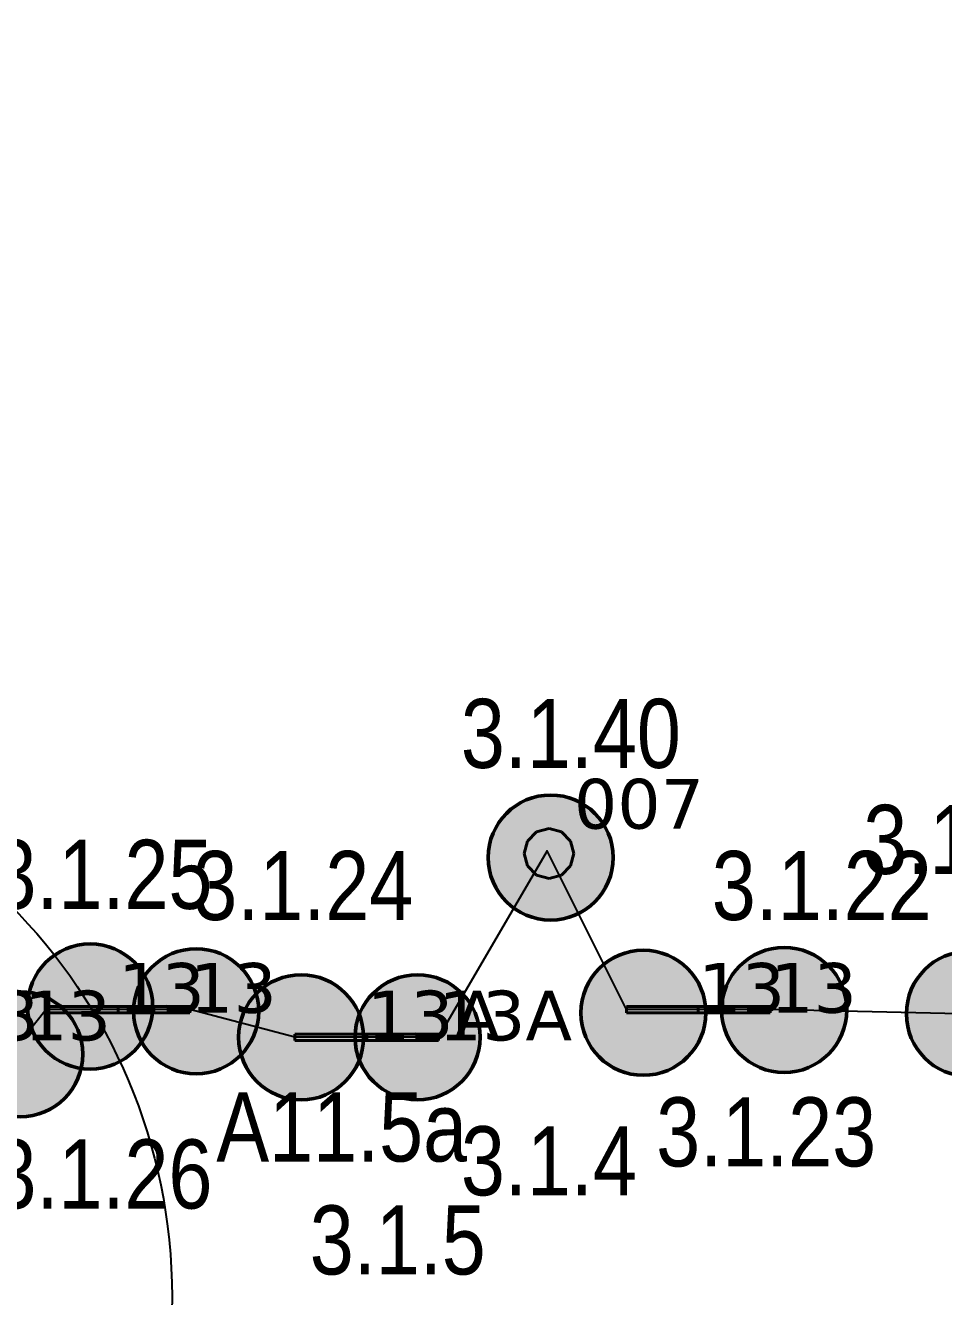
# Model space of a CAD drawing. Header units: millimetres. Extents: x -243740 to 150609, y -473655 to -165121.
# Drawn here: x -222435 to -219112, y -375378 to -370779 of the extents above; entities that cross this region are included whole.
import ezdxf
from ezdxf.enums import TextEntityAlignment as Align

# ---------------------------------------------------------------- set-up
doc = ezdxf.new("R2010")
doc.units = ezdxf.units.MM
doc.layers.add('_Гр.ЩД-1А.5.9.I2.1', color=6, linetype='Continuous')
for name, color, linetype, lineweight in [('_освещение_dali', 3, 'Continuous', 50), ('DLX_FL2_LUM 34', 5, 'Continuous', 40), ('DLX_FL2_LUM 7', 5, 'Continuous', 40), ('Аварийное_овещение', 1, 'Continuous', 30)]:
    doc.layers.add(name, color=color, linetype=linetype, lineweight=lineweight)
doc.layers.add('DLX_FL2_LUM 10', color=7, linetype='Continuous', lineweight=40, true_color=0xfb1804)
doc.styles.add('Arial Narrow_6', font='ARIALN.TTF', dxfattribs={"height": 193.245432})
doc.styles.get("Standard").update_dxf_attribs({"font": 'ARIALN.TTF'})
doc.styles.add('TableTextStyle', font='')
doc.styles.get('TableTextStyle').set_extended_font_data('VERDANA.TTF')
doc.linetypes.add('Truba', pattern='A,3e-05,[4,MSH_7,S=1,R=0,X=0,Y=0],-3.022072', length=3.022102)

# ---------------------------------------------------------------- blocks, each defined once
blk = doc.blocks.new('A$C453ecf4b')
at = {"layer": 'Аварийное_овещение', "lineweight": 40, "style": 'Arial Narrow_6'}
blk.add_text('А11.5а', height=250, dxfattribs=at).set_placement((12896, 22547.5))
blk = doc.blocks.new('dgdg')
at = {"layer": 'DLX_FL2_LUM 10'}
for points in [[(13180.5, 23008.2, 0), (13440.5, 23008.2, 0)], [(13440.5, 23008.2, 0), (13180.5, 23008.2, 0)], [(13180.5, 23008.2, 0), (13180.5, 23008.2, 0)], [(13180.5, 22985.7, 0), (13180.5, 23008.2, 0)], [(13180.5, 23008.2, 0), (13180.5, 23008.2, 0)], [(13180.5, 23008.2, 0), (13180.5, 22985.7, 0)], [(13440.5, 23008.2, 0), (13180.5, 23008.2, 0)], [(13180.5, 23008.2, 0), (13180.5, 22985.7, 0)], [(13180.5, 23008.2, 0), (13440.5, 23008.2, 0)], [(13180.5, 22985.7, 0), (13180.5, 23008.2, 0)], [(13440.5, 23008.2, 0), (13440.5, 23008.2, 0)], [(13440.5, 23008.2, 0), (13440.5, 22985.7, 0)], [(13440.5, 22985.7, 0), (13440.5, 23008.2, 0)], [(13440.5, 23008.2, 0), (13440.5, 23008.2, 0)], [(13440.5, 22985.7, 0), (13440.5, 23008.2, 0)], [(13440.5, 23008.2, 0), (13440.5, 22985.7, 0)], [(13440.5, 23008.2, 0), (13700.5, 23008.2, 0)], [(13700.5, 23008.2, 0), (13440.5, 23008.2, 0)], [(13440.5, 23008.2, 0), (13440.5, 23008.2, 0)], [(13440.5, 22985.7, 0), (13440.5, 23008.2, 0)], [(13440.5, 23008.2, 0), (13440.5, 23008.2, 0)], [(13440.5, 23008.2, 0), (13440.5, 22985.7, 0)], [(13700.5, 23008.2, 0), (13440.5, 23008.2, 0)], [(13440.5, 23008.2, 0), (13440.5, 22985.7, 0)], [(13440.5, 23008.2, 0), (13700.5, 23008.2, 0)], [(13440.5, 22985.7, 0), (13440.5, 23008.2, 0)], [(13700.5, 23008.2, 0), (13700.5, 23008.2, 0)], [(13700.5, 23008.2, 0), (13700.5, 22985.7, 0)], [(13700.5, 22985.7, 0), (13700.5, 23008.2, 0)], [(13700.5, 23008.2, 0), (13700.5, 23008.2, 0)], [(13700.5, 22985.7, 0), (13700.5, 23008.2, 0)], [(13700.5, 23008.2, 0), (13700.5, 22985.7, 0)], [(13440.5, 22985.7, 0), (13180.5, 22985.7, 0)], [(13180.5, 22985.7, 0), (13180.5, 22985.7, 0)], [(13180.5, 22985.7, 0), (13440.5, 22985.7, 0)], [(13180.5, 22985.7, 0), (13180.5, 22985.7, 0)], [(13180.5, 22985.7, 0), (13440.5, 22985.7, 0)], [(13440.5, 22985.7, 0), (13180.5, 22985.7, 0)], [(13440.5, 22985.7, 0), (13440.5, 22985.7, 0)], [(13440.5, 22985.7, 0), (13440.5, 22985.7, 0)], [(13700.5, 22985.7, 0), (13440.5, 22985.7, 0)], [(13440.5, 22985.7, 0), (13440.5, 22985.7, 0)], [(13440.5, 22985.7, 0), (13700.5, 22985.7, 0)], [(13440.5, 22985.7, 0), (13440.5, 22985.7, 0)], [(13440.5, 22985.7, 0), (13700.5, 22985.7, 0)], [(13700.5, 22985.7, 0), (13440.5, 22985.7, 0)], [(13700.5, 22985.7, 0), (13700.5, 22985.7, 0)], [(13700.5, 22985.7, 0), (13700.5, 22985.7, 0)]]:
    blk.add_polyline3d(points, dxfattribs=at)
at = {"layer": 'DLX_FL2_LUM 34'}
for points in [[(14022.2, 23707, 0), (14055.1, 23740, 0)], [(14055.1, 23740, 0), (14022.2, 23707, 0)], [(14055.1, 23740, 0), (14022.2, 23707, 0)], [(14022.2, 23707, 0), (14055.1, 23740, 0)], [(14055.1, 23740, 0), (14100.1, 23752, 0)], [(14100.1, 23752, 0), (14055.1, 23740, 0)], [(14100.1, 23752, 0), (14055.1, 23740, 0)], [(14055.1, 23740, 0), (14100.1, 23752, 0)], [(14055.1, 23740, 0), (14055.1, 23740, 0)], [(14055.1, 23740, 0), (14055.1, 23740, 0)], [(14100.1, 23752, 0), (14100.1, 23752, 0)], [(14100.1, 23752, 0), (14145.1, 23740, 0)], [(14145.1, 23740, 0), (14100.1, 23752, 0)], [(14100.1, 23752, 0), (14100.1, 23752, 0)], [(14145.1, 23740, 0), (14100.1, 23752, 0)], [(14100.1, 23752, 0), (14145.1, 23740, 0)], [(14145.1, 23740, 0), (14145.1, 23740, 0)], [(14145.1, 23740, 0), (14178, 23707, 0)], [(14178, 23707, 0), (14145.1, 23740, 0)], [(14145.1, 23740, 0), (14145.1, 23740, 0)], [(14178, 23707, 0), (14145.1, 23740, 0)], [(14145.1, 23740, 0), (14178, 23707, 0)], [(14010.1, 23662, 0), (14022.2, 23707, 0)], [(14022.2, 23707, 0), (14010.1, 23662, 0)], [(14022.2, 23707, 0), (14010.1, 23662, 0)], [(14010.1, 23662, 0), (14022.2, 23707, 0)], [(14022.2, 23707, 0), (14022.2, 23707, 0)], [(14022.2, 23707, 0), (14022.2, 23707, 0)], [(14178, 23707, 0), (14178, 23707, 0)], [(14178, 23707, 0), (14190.1, 23662, 0)], [(14190.1, 23662, 0), (14178, 23707, 0)], [(14178, 23707, 0), (14178, 23707, 0)], [(14190.1, 23662, 0), (14178, 23707, 0)], [(14178, 23707, 0), (14190.1, 23662, 0)], [(14022.2, 23617, 0), (14010.1, 23662, 0)], [(14010.1, 23662, 0), (14010.1, 23662, 0)], [(14010.1, 23662, 0), (14022.2, 23617, 0)], [(14010.1, 23662, 0), (14010.1, 23662, 0)], [(14010.1, 23662, 0), (14022.2, 23617, 0)], [(14022.2, 23617, 0), (14010.1, 23662, 0)], [(14190.1, 23662, 0), (14178, 23617, 0)], [(14178, 23617, 0), (14190.1, 23662, 0)], [(14178, 23617, 0), (14190.1, 23662, 0)], [(14190.1, 23662, 0), (14178, 23617, 0)], [(14190.1, 23662, 0), (14190.1, 23662, 0)], [(14190.1, 23662, 0), (14190.1, 23662, 0)], [(14055.1, 23584.1, 0), (14022.2, 23617, 0)], [(14022.2, 23617, 0), (14022.2, 23617, 0)], [(14022.2, 23617, 0), (14055.1, 23584.1, 0)], [(14022.2, 23617, 0), (14022.2, 23617, 0)], [(14022.2, 23617, 0), (14055.1, 23584.1, 0)], [(14055.1, 23584.1, 0), (14022.2, 23617, 0)], [(14178, 23617, 0), (14145.1, 23584.1, 0)], [(14145.1, 23584.1, 0), (14178, 23617, 0)], [(14145.1, 23584.1, 0), (14178, 23617, 0)], [(14178, 23617, 0), (14145.1, 23584.1, 0)], [(14178, 23617, 0), (14178, 23617, 0)], [(14178, 23617, 0), (14178, 23617, 0)], [(14100.1, 23572, 0), (14055.1, 23584.1, 0)], [(14055.1, 23584.1, 0), (14055.1, 23584.1, 0)], [(14055.1, 23584.1, 0), (14100.1, 23572, 0)], [(14055.1, 23584.1, 0), (14055.1, 23584.1, 0)], [(14055.1, 23584.1, 0), (14100.1, 23572, 0)], [(14100.1, 23572, 0), (14055.1, 23584.1, 0)], [(14145.1, 23584.1, 0), (14100.1, 23572, 0)], [(14100.1, 23572, 0), (14145.1, 23584.1, 0)], [(14100.1, 23572, 0), (14145.1, 23584.1, 0)], [(14145.1, 23584.1, 0), (14100.1, 23572, 0)], [(14100.1, 23572, 0), (14100.1, 23572, 0)], [(14100.1, 23572, 0), (14100.1, 23572, 0)], [(14145.1, 23584.1, 0), (14145.1, 23584.1, 0)], [(14145.1, 23584.1, 0), (14145.1, 23584.1, 0)]]:
    blk.add_polyline3d(points, dxfattribs=at)
at = {"layer": 'DLX_FL2_LUM 7'}
for points in [[(12280.5, 23108.2, 0), (12540.5, 23108.2, 0)], [(12540.5, 23108.2, 0), (12280.5, 23108.2, 0)], [(12280.5, 23108.2, 0), (12280.5, 23108.2, 0)], [(12280.5, 23085.7, 0), (12280.5, 23108.2, 0)], [(12280.5, 23108.2, 0), (12280.5, 23108.2, 0)], [(12280.5, 23108.2, 0), (12280.5, 23085.7, 0)], [(12540.5, 23108.2, 0), (12280.5, 23108.2, 0)], [(12280.5, 23108.2, 0), (12280.5, 23085.7, 0)], [(12280.5, 23108.2, 0), (12540.5, 23108.2, 0)], [(12280.5, 23085.7, 0), (12280.5, 23108.2, 0)], [(12540.5, 23108.2, 0), (12540.5, 23108.2, 0)], [(12540.5, 23108.2, 0), (12540.5, 23085.7, 0)], [(12540.5, 23085.7, 0), (12540.5, 23108.2, 0)], [(12540.5, 23108.2, 0), (12540.5, 23108.2, 0)], [(12540.5, 23085.7, 0), (12540.5, 23108.2, 0)], [(12540.5, 23108.2, 0), (12540.5, 23085.7, 0)], [(12540.5, 23108.2, 0), (12800.5, 23108.2, 0)], [(12800.5, 23108.2, 0), (12540.5, 23108.2, 0)], [(12540.5, 23108.2, 0), (12540.5, 23108.2, 0)], [(12540.5, 23085.7, 0), (12540.5, 23108.2, 0)], [(12540.5, 23108.2, 0), (12540.5, 23108.2, 0)], [(12540.5, 23108.2, 0), (12540.5, 23085.7, 0)], [(12800.5, 23108.2, 0), (12540.5, 23108.2, 0)], [(12540.5, 23108.2, 0), (12540.5, 23085.7, 0)], [(12540.5, 23108.2, 0), (12800.5, 23108.2, 0)], [(12540.5, 23085.7, 0), (12540.5, 23108.2, 0)], [(12800.5, 23108.2, 0), (12800.5, 23108.2, 0)], [(12800.5, 23108.2, 0), (12800.5, 23085.7, 0)], [(12800.5, 23085.7, 0), (12800.5, 23108.2, 0)], [(12800.5, 23108.2, 0), (12800.5, 23108.2, 0)], [(12800.5, 23085.7, 0), (12800.5, 23108.2, 0)], [(12800.5, 23108.2, 0), (12800.5, 23085.7, 0)], [(14380.5, 23108.2, 0), (14640.5, 23108.2, 0)], [(14640.5, 23108.2, 0), (14380.5, 23108.2, 0)], [(14380.5, 23108.2, 0), (14380.5, 23108.2, 0)], [(14380.5, 23085.7, 0), (14380.5, 23108.2, 0)], [(14380.5, 23108.2, 0), (14380.5, 23108.2, 0)], [(14380.5, 23108.2, 0), (14380.5, 23085.7, 0)], [(14640.5, 23108.2, 0), (14380.5, 23108.2, 0)], [(14380.5, 23108.2, 0), (14380.5, 23085.7, 0)], [(14380.5, 23108.2, 0), (14640.5, 23108.2, 0)], [(14380.5, 23085.7, 0), (14380.5, 23108.2, 0)], [(14640.5, 23108.2, 0), (14640.5, 23108.2, 0)], [(14640.5, 23108.2, 0), (14640.5, 23085.7, 0)], [(14640.5, 23085.7, 0), (14640.5, 23108.2, 0)], [(14640.5, 23108.2, 0), (14640.5, 23108.2, 0)], [(14640.5, 23085.7, 0), (14640.5, 23108.2, 0)], [(14640.5, 23108.2, 0), (14640.5, 23085.7, 0)], [(14640.5, 23108.2, 0), (14900.5, 23108.2, 0)], [(14900.5, 23108.2, 0), (14640.5, 23108.2, 0)], [(14640.5, 23108.2, 0), (14640.5, 23108.2, 0)], [(14640.5, 23085.7, 0), (14640.5, 23108.2, 0)], [(14640.5, 23108.2, 0), (14640.5, 23108.2, 0)], [(14640.5, 23108.2, 0), (14640.5, 23085.7, 0)], [(14900.5, 23108.2, 0), (14640.5, 23108.2, 0)], [(14640.5, 23108.2, 0), (14640.5, 23085.7, 0)], [(14640.5, 23108.2, 0), (14900.5, 23108.2, 0)], [(14640.5, 23085.7, 0), (14640.5, 23108.2, 0)], [(14900.5, 23108.2, 0), (14900.5, 23108.2, 0)], [(14900.5, 23108.2, 0), (14900.5, 23085.7, 0)], [(14900.5, 23085.7, 0), (14900.5, 23108.2, 0)], [(14900.5, 23108.2, 0), (14900.5, 23108.2, 0)], [(14900.5, 23085.7, 0), (14900.5, 23108.2, 0)], [(14900.5, 23108.2, 0), (14900.5, 23085.7, 0)], [(12540.5, 23085.7, 0), (12280.5, 23085.7, 0)], [(12280.5, 23085.7, 0), (12280.5, 23085.7, 0)], [(12280.5, 23085.7, 0), (12540.5, 23085.7, 0)], [(12280.5, 23085.7, 0), (12280.5, 23085.7, 0)], [(12280.5, 23085.7, 0), (12540.5, 23085.7, 0)], [(12540.5, 23085.7, 0), (12280.5, 23085.7, 0)], [(12540.5, 23085.7, 0), (12540.5, 23085.7, 0)], [(12540.5, 23085.7, 0), (12540.5, 23085.7, 0)], [(12800.5, 23085.7, 0), (12540.5, 23085.7, 0)], [(12540.5, 23085.7, 0), (12540.5, 23085.7, 0)], [(12540.5, 23085.7, 0), (12800.5, 23085.7, 0)], [(12540.5, 23085.7, 0), (12540.5, 23085.7, 0)], [(12540.5, 23085.7, 0), (12800.5, 23085.7, 0)], [(12800.5, 23085.7, 0), (12540.5, 23085.7, 0)], [(12800.5, 23085.7, 0), (12800.5, 23085.7, 0)], [(12800.5, 23085.7, 0), (12800.5, 23085.7, 0)], [(14640.5, 23085.7, 0), (14380.5, 23085.7, 0)], [(14380.5, 23085.7, 0), (14380.5, 23085.7, 0)], [(14380.5, 23085.7, 0), (14640.5, 23085.7, 0)], [(14380.5, 23085.7, 0), (14380.5, 23085.7, 0)], [(14380.5, 23085.7, 0), (14640.5, 23085.7, 0)], [(14640.5, 23085.7, 0), (14380.5, 23085.7, 0)], [(14640.5, 23085.7, 0), (14640.5, 23085.7, 0)], [(14640.5, 23085.7, 0), (14640.5, 23085.7, 0)], [(14900.5, 23085.7, 0), (14640.5, 23085.7, 0)], [(14640.5, 23085.7, 0), (14640.5, 23085.7, 0)], [(14640.5, 23085.7, 0), (14900.5, 23085.7, 0)], [(14640.5, 23085.7, 0), (14640.5, 23085.7, 0)], [(14640.5, 23085.7, 0), (14900.5, 23085.7, 0)], [(14900.5, 23085.7, 0), (14640.5, 23085.7, 0)], [(14900.5, 23085.7, 0), (14900.5, 23085.7, 0)], [(14900.5, 23085.7, 0), (14900.5, 23085.7, 0)]]:
    blk.add_polyline3d(points, dxfattribs=at)
blk = doc.blocks.new('A$Cab2378fa')
at = {"lineweight": 25, "true_color": 0xfff5f5}
h = blk.add_hatch(color=7, dxfattribs=at)
h.dxf.hatch_style = 1
h.paths.add_polyline_path([(0, 0), (-141.6, -170.3, 0.174923), (3, -222.4, 0.197808), (162.3, -156.8)])
h.paths.add_polyline_path([(-163.2, 157.6), (0, 0), (147.8, 177.8, 0.175398), (3, 230.2, 0.209014)])
at = {"lineweight": 25}
h = blk.add_hatch(color=0, dxfattribs=at)
h.paths.add_polyline_path([(162.3, -156.8, 0.442338), (147.8, 177.8), (0, 0)])
h.paths.add_polyline_path([(-141.6, -170.3), (0, 0), (-163.2, 157.6, 0.430096)])
blk.add_circle((3, 3.9), 226.3)

msp = doc.modelspace()

# ---------------------------------------------------------------- linework, layer by layer
at = {"layer": '_Гр.ЩД-1А.5.9.I2.1', "ltscale": 100}
msp.add_lwpolyline([(-219054.6, -374355.3), (-219739.5, -374340.3), (-220259.5, -374340.3), (-220546.1, -373765.8), (-220939.5, -374440.2), (-221459.5, -374440.2), (-221839.5, -374340.3), (-222359.5, -374340.3), (-222439.5, -374440.2)], dxfattribs=at)
at = {"layer": 'Defpoints', "color": 3, "ltscale": 100}
msp.add_circle((-223911.8, -375378.8), 2007.2, dxfattribs=at)

# ---------------------------------------------------------------- block references
at = {"layer": '_освещение_dali', "ltscale": 100}
msp.add_blockref('A$C453ecf4b', (-234640, -397437.2), dxfattribs=at)
at = {"layer": '_освещение_dali', "color": 5, "ltscale": 100}
for p in [(-220537, -373793.9), (-222203.9, -374332.9), (-221820.2, -374350.1), (-220201.4, -374355.4), (-219691.8, -374345.3), (-219023, -374359.2), (-222456.8, -374505.5)]:
    msp.add_blockref('A$Cab2378fa', p, dxfattribs=at)
at = {"layer": '_освещение_dali', "color": 1, "ltscale": 100}
for p in [(-221440.4, -374444.2), (-221018.8, -374444.2)]:
    msp.add_blockref('A$Cab2378fa', p, dxfattribs=at)
at = {"layer": 'Defpoints', "linetype": 'Truba'}
msp.add_blockref('dgdg', (-234640, -397437.2), dxfattribs=at)

# ---------------------------------------------------------------- texts
at = {"layer": '_Гр.ЩД-1А.5.9.I2.1', "ltscale": 100}
for s, p in [('3.1.40', (-220460.9, -373540.7)), ('3.1.21', (-219004.2, -373924.2)), ('3.1.25', (-222156.3, -374050.7)), ('3.1.24', (-221429.3, -374091)), ('3.1.22', (-219552.7, -374091)), ('3.1.23', (-219753.9, -374982.5)), ('3.1.4', (-220540.3, -375087.2)), ('3.1.26', (-222156.3, -375134.9)), ('3.1.5', (-221087.5, -375373.5))]:
    msp.add_text(s, height=250, dxfattribs=at).set_placement(p, align=Align.BOTTOM_CENTER)
at = {"layer": '_освещение_dali', "color": 61, "true_color": 0xd4e480, "style": 'TableTextStyle'}
for s, p in [('007', (-220449.9, -373685.2)), ('13', (-222099.5, -374351.5)), ('13', (-221839.5, -374351.5)), ('13', (-219999.5, -374351.5)), ('13', (-219739.5, -374351.5)), ('13', (-222699.5, -374451.5)), ('13', (-222439.5, -374451.5)), ('13А', (-221199.5, -374451.5)), ('13А', (-220939.5, -374451.5))]:
    msp.add_text(s, height=180, dxfattribs=at).set_placement(p)

doc.saveas('drawing.dxf')
